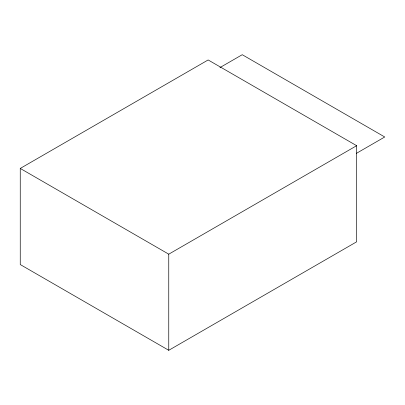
<?xml version="1.0" encoding="UTF-8"?>
<svg xmlns="http://www.w3.org/2000/svg" width="405" height="405" viewBox="0 0 405 405"><rect width="100%" height="100%" fill="white"/><g stroke="black" fill="none" stroke-linecap="round" stroke-linejoin="round"><path stroke-width="0.61" d="M20.25 168.434L208.14 59.955L356.648 145.694L356.648 241.815L168.758 350.295L20.25 264.551L20.25 168.434L168.758 254.173L356.648 145.694M219.935 67.584L242.241 54.705L384.75 136.986L356.461 153.318M168.758 254.173L168.758 350.295"/></g></svg>
